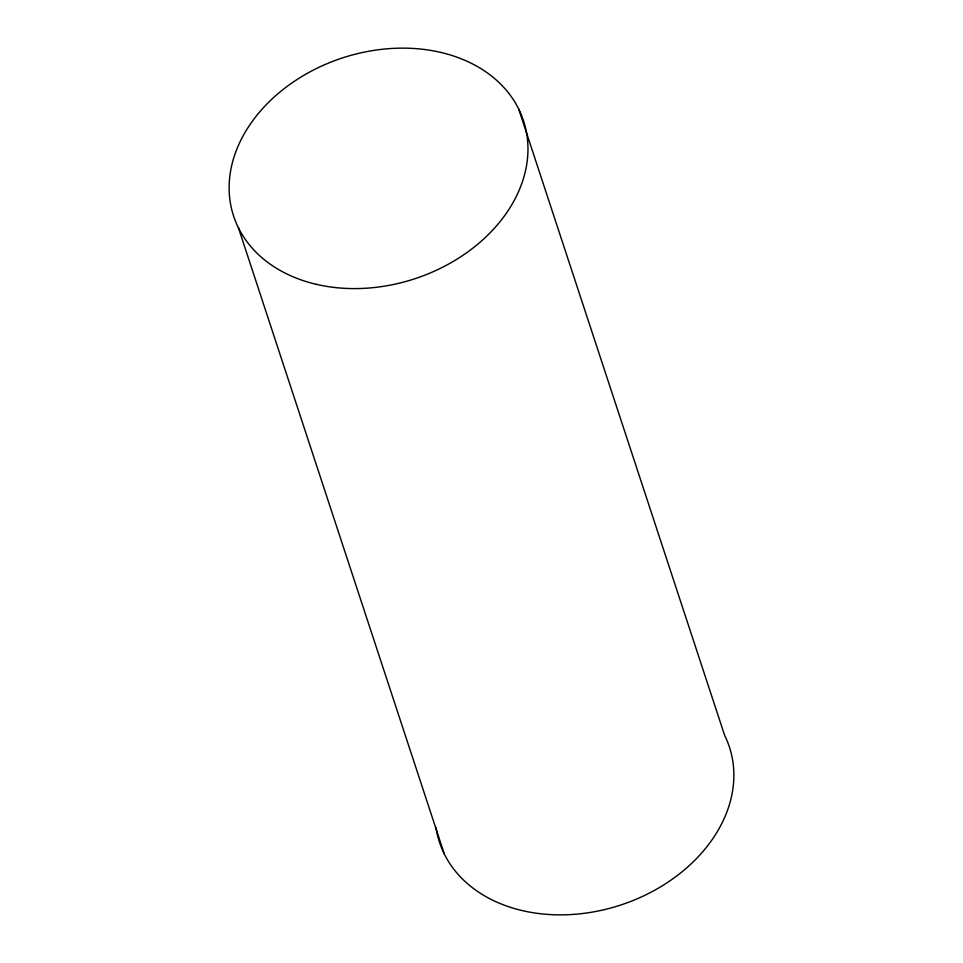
<?xml version="1.0" encoding="UTF-8"?>
<svg xmlns="http://www.w3.org/2000/svg" width="963" height="963" viewBox="0 0 963 963"><rect width="100%" height="100%" fill="white"/><g stroke="black" fill="none" stroke-linecap="round" stroke-linejoin="round"><path stroke-width="1.44" d="M518.72 109.072L724.621 735.335A152.575 116.186 -18.2 0 1 619.245 905.497A152.575 116.186 -18.2 0 1 436.046 827.699M238.379 227.665L444.28 853.928M316.008 284.254A152.575 116.186 -18.2 0 0 527.339 138.166A152.575 116.186 -18.2 0 0 292.295 82.698A152.575 116.186 -18.2 0 0 316.008 284.254"/></g></svg>
